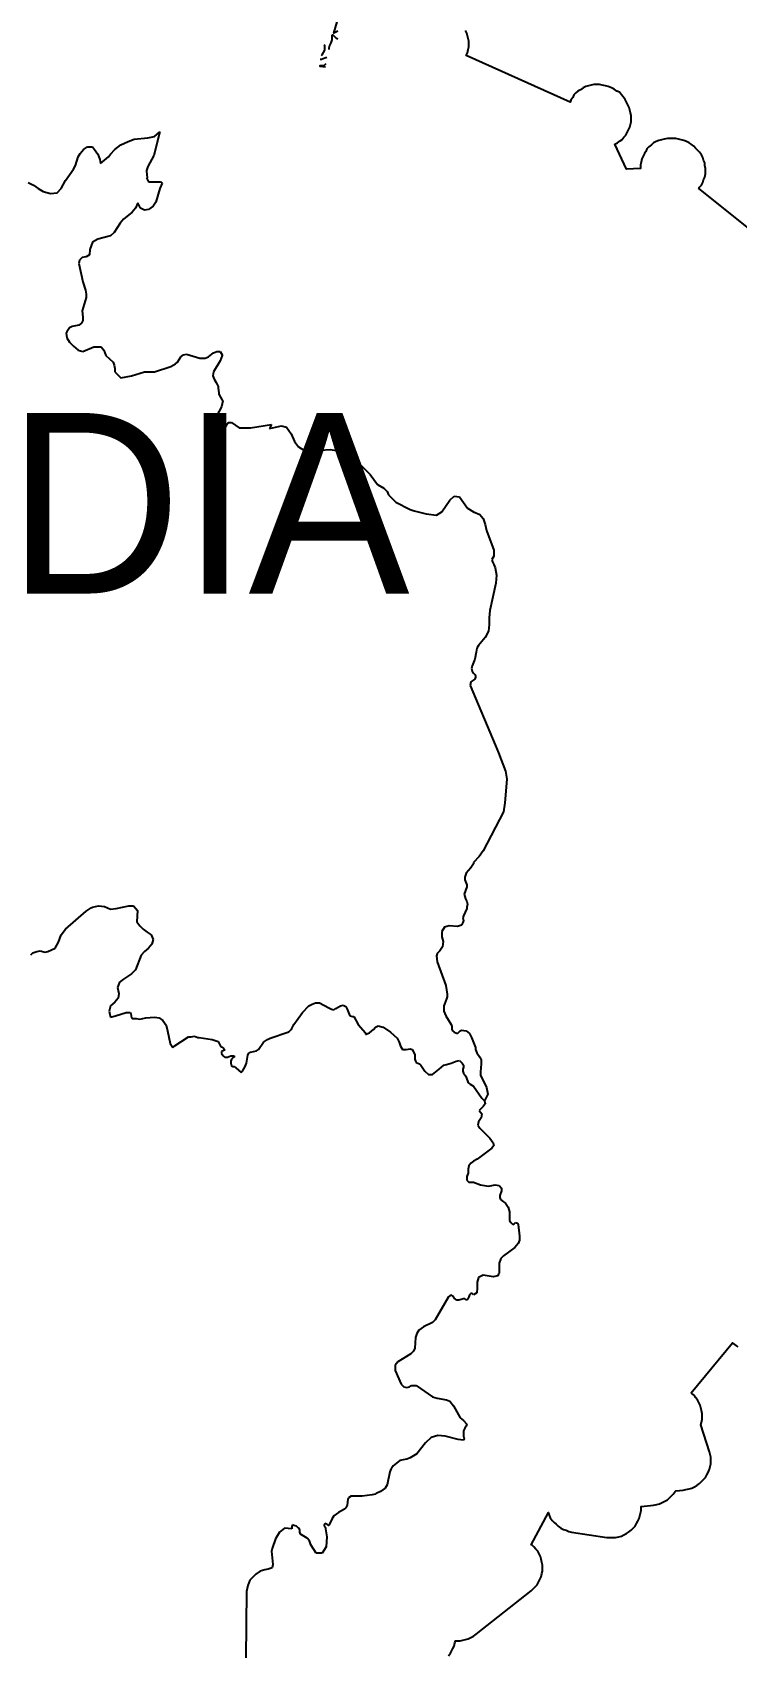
# Model space of a CAD drawing. Header units: metres. Extents: x 0 to 1325, y -1 to 773.
# Drawn here: x 1051.36 to 1062.06, y 323.47 to 348.15 of the extents above; entities that cross this region are included whole.
import ezdxf
from ezdxf.enums import TextEntityAlignment as Align

# ---------------------------------------------------------------- set-up
doc = ezdxf.new("R2010")
doc.units = ezdxf.units.M

msp = doc.modelspace()

# ---------------------------------------------------------------- linework, layer by layer
at = {"layer": 'CUT'}
for points in [[(1056, 348.168), (1055.96, 348.148), (1055.94, 348.138), (1055.99, 348.308)], [(1062.8, 344.728), (1061.49, 345.778), (1061.5, 345.798), (1061.53, 345.828), (1061.55, 345.868), (1061.56, 345.908), (1061.58, 345.948), (1061.59, 345.998), (1061.59, 346.038), (1061.59, 346.078), (1061.58, 346.128), (1061.58, 346.168), (1061.56, 346.208), (1061.55, 346.248), (1061.53, 346.288), (1061.5, 346.328), (1061.47, 346.358), (1061.44, 346.388), (1061.41, 346.418), (1061.37, 346.448), (1061.34, 346.468), (1061.3, 346.488), (1061.26, 346.508), (1061.22, 346.518), (1061.18, 346.528), (1061.14, 346.538), (1061.1, 346.538), (1061.05, 346.538), (1061.01, 346.538), (1060.96, 346.528), (1060.92, 346.518), (1060.88, 346.508), (1060.84, 346.488), (1060.8, 346.468), (1060.77, 346.438), (1060.73, 346.408), (1060.7, 346.378), (1060.68, 346.338), (1060.66, 346.308), (1060.64, 346.268), (1060.62, 346.228), (1060.61, 346.178), (1060.6, 346.138), (1060.6, 346.098), (1060.6, 346.078), (1060.39, 346.068), (1060.21, 346.448), (1060.25, 346.468), (1060.29, 346.498), (1060.32, 346.518), (1060.35, 346.558), (1060.38, 346.588), (1060.4, 346.628), (1060.42, 346.668), (1060.44, 346.708), (1060.45, 346.748), (1060.46, 346.788), (1060.46, 346.838), (1060.46, 346.878), (1060.45, 346.928), (1060.44, 346.968), (1060.43, 347.008), (1060.41, 347.048), (1060.39, 347.088), (1060.37, 347.128), (1060.34, 347.168), (1060.31, 347.198), (1060.28, 347.238), (1060.24, 347.258), (1060.2, 347.288), (1060.16, 347.308), (1060.11, 347.328), (1060.07, 347.338), (1060.02, 347.348), (1059.98, 347.358), (1059.94, 347.358), (1059.89, 347.358), (1059.85, 347.348), (1059.81, 347.338), (1059.77, 347.328), (1059.73, 347.308), (1059.69, 347.278), (1059.65, 347.258), (1059.62, 347.228), (1059.59, 347.198), (1059.57, 347.158), (1059.54, 347.118), (1059.53, 347.088), (1057.95, 347.798), (1057.97, 347.838), (1057.98, 347.888), (1057.99, 347.928), (1057.99, 347.968), (1057.99, 348.018), (1057.98, 348.058), (1057.97, 348.098), (1057.96, 348.138), (1057.94, 348.178)], [(1057.68, 323.468), (1057.71, 323.508), (1057.73, 323.548), (1057.75, 323.578), (1057.77, 323.618), (1057.78, 323.668), (1057.79, 323.698), (1057.81, 323.698), (1057.86, 323.698), (1057.9, 323.708), (1057.94, 323.718), (1057.98, 323.728), (1058.02, 323.748), (1058.06, 323.768), (1058.1, 323.798), (1058.94, 324.458), (1058.97, 324.488), (1059, 324.518), (1059.03, 324.548), (1059.05, 324.588), (1059.07, 324.628), (1059.09, 324.668), (1059.1, 324.718), (1059.11, 324.758), (1059.11, 324.798), (1059.11, 324.848), (1059.1, 324.888), (1059.09, 324.938), (1059.08, 324.978), (1059.06, 325.018), (1059.04, 325.058), (1059.01, 325.088), (1058.98, 325.128), (1058.95, 325.158), (1058.94, 325.158), (1059.2, 325.648), (1059.21, 325.608), (1059.23, 325.568), (1059.26, 325.528), (1059.29, 325.498), (1059.32, 325.468), (1059.35, 325.438), (1059.39, 325.408), (1059.43, 325.388), (1059.47, 325.378), (1059.51, 325.358), (1059.55, 325.348), (1060.09, 325.268), (1060.14, 325.268), (1060.18, 325.268), (1060.22, 325.268), (1060.27, 325.278), (1060.31, 325.288), (1060.35, 325.308), (1060.39, 325.328), (1060.42, 325.348), (1060.46, 325.378), (1060.49, 325.408), (1060.52, 325.438), (1060.54, 325.478), (1060.56, 325.518), (1060.58, 325.558), (1060.59, 325.598), (1060.6, 325.638), (1060.61, 325.678), (1060.61, 325.738), (1060.8, 325.758), (1060.85, 325.768), (1060.89, 325.778), (1060.93, 325.798), (1060.97, 325.818), (1061.01, 325.838), (1061.04, 325.868), (1061.07, 325.898), (1061.1, 325.928), (1061.13, 325.968), (1061.14, 325.978), (1061.25, 325.988), (1061.29, 325.998), (1061.34, 326.008), (1061.38, 326.018), (1061.42, 326.038), (1061.46, 326.058), (1061.5, 326.088), (1061.53, 326.118), (1061.56, 326.148), (1061.59, 326.178), (1061.61, 326.218), (1061.63, 326.258), (1061.65, 326.308), (1061.66, 326.348), (1061.67, 326.388), (1061.67, 326.438), (1061.67, 326.488), (1061.66, 326.528), (1061.65, 326.568), (1061.52, 326.978), (1061.53, 327.018), (1061.54, 327.068), (1061.54, 327.108), (1061.54, 327.148), (1061.53, 327.198), (1061.52, 327.238), (1061.51, 327.278), (1061.49, 327.318), (1061.47, 327.358), (1061.44, 327.398), (1061.42, 327.428), (1061.38, 327.458), (1061.37, 327.468), (1062, 328.228), (1062.01, 328.218), (1062.05, 328.188), (1062.08, 328.168)]]:
    msp.add_lwpolyline(points, dxfattribs=at)
at = {"layer": 'SCORE'}
for points in [[(1055.75, 347.798), (1055.76, 347.808), (1055.8, 347.878), (1055.8, 347.948), (1055.79, 347.958)], [(1055.91, 348.108), (1055.91, 348.038), (1055.89, 347.988), (1055.87, 347.948), (1055.86, 347.908), (1055.86, 347.888)], [(1056, 348.048), (1055.98, 348.058), (1055.93, 348.108), (1055.91, 348.108)], [(1055.83, 347.768), (1055.8, 347.758), (1055.75, 347.738), (1055.73, 347.738)], [(1055.81, 347.618), (1055.73, 347.628), (1055.73, 347.648), (1055.79, 347.648), (1055.82, 347.678)], [(1052.61, 346.368), (1052.7, 346.438)], [(1052.7, 346.438), (1052.81, 346.488)], [(1052.81, 346.488), (1052.9, 346.528)], [(1052.9, 346.528), (1053.11, 346.548)], [(1053.11, 346.548), (1053.21, 346.568)], [(1053.29, 346.638), (1053.2, 346.278)], [(1053.21, 346.568), (1053.29, 346.638)], [(1052.01, 346.128), (1052.05, 346.258)], [(1052.05, 346.258), (1052.08, 346.308)], [(1052.08, 346.308), (1052.13, 346.368)], [(1052.13, 346.368), (1052.19, 346.408)], [(1052.19, 346.408), (1052.27, 346.408)], [(1052.27, 346.408), (1052.3, 346.368)], [(1052.3, 346.368), (1052.35, 346.298)], [(1052.35, 346.298), (1052.38, 346.218)], [(1052.38, 346.218), (1052.39, 346.158)], [(1052.39, 346.158), (1052.51, 346.258)], [(1052.51, 346.258), (1052.54, 346.298)], [(1052.54, 346.298), (1052.61, 346.368)], [(1053.2, 346.278), (1053.11, 346.108)], [(1051.86, 345.898), (1051.98, 346.068)], [(1051.98, 346.068), (1052.01, 346.128)], [(1053.11, 346.108), (1053.09, 346.048)], [(1053.09, 346.048), (1053.09, 346.038)], [(1053.09, 346.038), (1053.1, 345.938)], [(1051.29, 345.868), (1051.37, 345.828)], [(1051.37, 345.828), (1051.44, 345.778)], [(1051.44, 345.778), (1051.52, 345.728)], [(1051.52, 345.728), (1051.63, 345.698)], [(1051.63, 345.698), (1051.73, 345.708)], [(1051.73, 345.708), (1051.79, 345.778)], [(1051.79, 345.778), (1051.86, 345.898)], [(1053.1, 345.938), (1053.09, 345.938)], [(1053.09, 345.938), (1053.11, 345.898)], [(1053.11, 345.898), (1053.12, 345.878)], [(1053.12, 345.878), (1053.19, 345.878)], [(1053.19, 345.878), (1053.27, 345.878)], [(1053.29, 345.778), (1053.23, 345.568)], [(1053.27, 345.878), (1053.3, 345.878)], [(1053.33, 345.858), (1053.29, 345.778)], [(1053.3, 345.878), (1053.33, 345.858)], [(1052.92, 345.478), (1052.87, 345.418)], [(1052.96, 345.558), (1052.92, 345.478)], [(1053, 345.478), (1052.96, 345.558)], [(1053.06, 345.448), (1053, 345.478)], [(1053.12, 345.458), (1053.06, 345.448)], [(1053.19, 345.508), (1053.12, 345.458)], [(1053.23, 345.568), (1053.19, 345.508)], [(1052.69, 345.248), (1052.6, 345.108)], [(1052.74, 345.308), (1052.69, 345.248)], [(1052.87, 345.418), (1052.74, 345.308)], [(1052.27, 344.958), (1052.23, 344.848)], [(1052.35, 345.008), (1052.27, 344.958)], [(1052.54, 345.058), (1052.35, 345.008)], [(1052.6, 345.108), (1052.54, 345.058)], [(1052.11, 344.728), (1052.07, 344.688)], [(1052.17, 344.738), (1052.11, 344.728)], [(1052.22, 344.768), (1052.17, 344.738)], [(1052.23, 344.848), (1052.22, 344.768)], [(1052.07, 344.688), (1052.06, 344.638)], [(1052.06, 344.638), (1052.12, 344.358)], [(1052.12, 344.358), (1052.16, 344.228)], [(1052.16, 344.228), (1052.17, 344.168)], [(1052.17, 344.118), (1052.11, 343.918)], [(1052.17, 344.168), (1052.17, 344.118)], [(1052.1, 343.728), (1052.06, 343.698)], [(1052.12, 343.768), (1052.1, 343.728)], [(1052.11, 343.918), (1052.12, 343.818)], [(1052.12, 343.818), (1052.12, 343.768)], [(1051.88, 343.598), (1051.87, 343.578)], [(1051.87, 343.578), (1051.88, 343.508)], [(1051.92, 343.658), (1051.88, 343.598)], [(1051.88, 343.508), (1051.92, 343.438)], [(1051.96, 343.678), (1051.92, 343.658)], [(1052.06, 343.698), (1051.96, 343.678)], [(1051.92, 343.438), (1051.97, 343.388)], [(1051.97, 343.388), (1051.98, 343.378)], [(1051.98, 343.378), (1052.05, 343.318)], [(1052.05, 343.318), (1052.12, 343.298)], [(1052.12, 343.298), (1052.29, 343.368)], [(1052.29, 343.368), (1052.4, 343.368)], [(1052.4, 343.368), (1052.44, 343.318)], [(1052.44, 343.318), (1052.47, 343.238)], [(1052.47, 343.238), (1052.58, 343.138)], [(1053.61, 343.218), (1053.65, 343.248)], [(1053.65, 343.248), (1053.7, 343.258)], [(1053.7, 343.258), (1053.9, 343.198)], [(1054.03, 343.218), (1054.11, 343.278)], [(1054.11, 343.278), (1054.16, 343.298)], [(1054.16, 343.298), (1054.21, 343.298)], [(1054.21, 343.298), (1054.24, 343.248)], [(1054.24, 343.238), (1054.21, 343.158)], [(1054.24, 343.248), (1054.24, 343.238)], [(1052.58, 343.138), (1052.6, 343.088)], [(1052.6, 343.088), (1052.61, 343.038)], [(1052.61, 343.038), (1052.61, 342.988)], [(1052.61, 342.988), (1052.7, 342.898)], [(1052.86, 342.928), (1053.06, 342.988)], [(1053.06, 342.988), (1053.21, 342.988)], [(1053.21, 342.988), (1053.46, 343.068)], [(1053.46, 343.068), (1053.53, 343.108)], [(1053.53, 343.108), (1053.56, 343.138)], [(1053.56, 343.138), (1053.61, 343.218)], [(1053.9, 343.198), (1053.94, 343.198)], [(1053.94, 343.198), (1053.98, 343.198)], [(1053.98, 343.198), (1054.03, 343.218)], [(1054.11, 342.988), (1054.1, 342.928)], [(1054.21, 343.158), (1054.11, 342.988)], [(1052.7, 342.898), (1052.86, 342.928)], [(1054.1, 342.928), (1054.12, 342.878)], [(1054.12, 342.878), (1054.15, 342.828)], [(1054.15, 342.828), (1054.18, 342.768)], [(1054.18, 342.768), (1054.18, 342.738)], [(1054.18, 342.738), (1054.19, 342.668)], [(1054.19, 342.668), (1054.19, 342.648)], [(1054.19, 342.648), (1054.24, 342.558)], [(1054.25, 342.548), (1054.23, 342.458)], [(1054.24, 342.558), (1054.25, 342.548)], [(1054.12, 342.248), (1054.09, 342.168)], [(1054.23, 342.458), (1054.12, 342.248)], [(1054.09, 342.168), (1054.09, 342.148)], [(1054.09, 342.148), (1054.18, 342.128)], [(1054.18, 342.128), (1054.22, 342.128)], [(1054.22, 342.128), (1054.27, 342.138)], [(1054.27, 342.138), (1054.3, 342.158)], [(1054.3, 342.158), (1054.31, 342.188)], [(1054.31, 342.188), (1054.33, 342.218)], [(1054.33, 342.218), (1054.38, 342.218)], [(1054.38, 342.218), (1054.5, 342.138)], [(1054.5, 342.138), (1054.67, 342.138)], [(1054.67, 342.138), (1054.99, 342.188)], [(1054.99, 342.188), (1054.96, 342.128)], [(1054.96, 342.128), (1055.14, 342.168)], [(1055.14, 342.168), (1055.22, 342.148)], [(1055.22, 342.148), (1055.29, 342.048)], [(1055.29, 342.048), (1055.34, 341.928)], [(1055.34, 341.928), (1055.4, 341.848)], [(1055.4, 341.848), (1055.48, 341.798)], [(1055.48, 341.798), (1055.55, 341.788)], [(1055.55, 341.788), (1055.59, 341.788)], [(1055.59, 341.788), (1055.88, 341.808)], [(1055.88, 341.808), (1056.01, 341.788)], [(1056.01, 341.788), (1056.15, 341.738)], [(1056.15, 341.738), (1056.24, 341.678)], [(1056.24, 341.678), (1056.49, 341.428)], [(1056.49, 341.428), (1056.6, 341.278)], [(1056.6, 341.278), (1056.7, 341.218)], [(1056.7, 341.218), (1056.75, 341.168)], [(1056.75, 341.168), (1056.77, 341.118)], [(1056.77, 341.118), (1056.88, 341.008)], [(1057.58, 340.858), (1057.7, 341.038)], [(1057.7, 341.038), (1057.77, 341.098)], [(1057.77, 341.098), (1057.85, 341.088)], [(1057.85, 341.088), (1057.97, 340.918)], [(1056.88, 341.008), (1057.1, 340.898)], [(1057.1, 340.898), (1057.16, 340.878)], [(1057.16, 340.878), (1057.34, 340.828)], [(1057.34, 340.828), (1057.5, 340.808)], [(1057.5, 340.808), (1057.58, 340.858)], [(1057.97, 340.918), (1058.06, 340.858)], [(1058.06, 340.858), (1058.16, 340.818)], [(1058.16, 340.818), (1058.21, 340.758)], [(1058.21, 340.758), (1058.24, 340.668)], [(1058.24, 340.668), (1058.26, 340.578)], [(1058.26, 340.578), (1058.37, 340.278)], [(1058.37, 340.278), (1058.37, 340.188)], [(1058.37, 340.188), (1058.34, 340.138)], [(1058.34, 340.138), (1058.35, 340.098)], [(1058.35, 340.098), (1058.37, 340.058)], [(1058.37, 340.058), (1058.39, 340.008)], [(1058.4, 339.778), (1058.31, 339.358)], [(1058.39, 340.008), (1058.41, 339.898)], [(1058.41, 339.898), (1058.4, 339.778)], [(1058.31, 339.358), (1058.3, 339.248)], [(1058.29, 339.048), (1058.24, 338.948)], [(1058.3, 339.148), (1058.29, 339.048)], [(1058.3, 339.248), (1058.3, 339.148)], [(1058.11, 338.788), (1058.1, 338.728)], [(1058.14, 338.828), (1058.11, 338.788)], [(1058.24, 338.948), (1058.14, 338.828)], [(1058.08, 338.618), (1058.04, 338.518)], [(1058.1, 338.728), (1058.08, 338.618)], [(1058.08, 338.318), (1058.02, 338.278)], [(1058.04, 338.518), (1058.03, 338.478)], [(1058.03, 338.478), (1058.04, 338.438)], [(1058.04, 338.438), (1058.06, 338.408)], [(1058.06, 338.408), (1058.08, 338.388)], [(1058.08, 338.388), (1058.09, 338.368)], [(1058.09, 338.348), (1058.08, 338.318)], [(1058.09, 338.368), (1058.09, 338.348)], [(1058.02, 338.278), (1058.01, 338.218)], [(1058.01, 338.218), (1058.39, 337.318)], [(1058.39, 337.318), (1058.44, 337.198)], [(1058.44, 337.198), (1058.55, 336.918)], [(1058.55, 336.918), (1058.57, 336.798)], [(1058.57, 336.798), (1058.54, 336.438)], [(1058.54, 336.438), (1058.52, 336.298)], [(1058.52, 336.298), (1058.21, 335.708)], [(1058.15, 335.618), (1058.06, 335.528)], [(1058.21, 335.708), (1058.15, 335.618)], [(1057.95, 335.368), (1057.93, 335.308)], [(1058.02, 335.448), (1057.95, 335.368)], [(1058.06, 335.508), (1058.02, 335.448)], [(1058.06, 335.528), (1058.06, 335.508)], [(1057.96, 335.158), (1057.92, 335.048)], [(1057.93, 335.308), (1057.93, 335.268)], [(1057.93, 335.268), (1057.96, 335.188)], [(1057.96, 335.188), (1057.96, 335.158)], [(1052.25, 334.838), (1052.27, 334.848)], [(1052.27, 334.848), (1052.36, 334.868)], [(1052.36, 334.868), (1052.45, 334.858)], [(1052.45, 334.858), (1052.54, 334.818)], [(1052.63, 334.828), (1052.82, 334.868)], [(1052.82, 334.868), (1052.89, 334.868)], [(1052.89, 334.868), (1052.95, 334.798)], [(1057.92, 335.048), (1057.94, 334.978)], [(1057.94, 334.978), (1057.96, 334.938)], [(1057.96, 334.938), (1057.97, 334.898)], [(1057.97, 334.898), (1057.96, 334.848)], [(1057.96, 334.848), (1057.96, 334.828)], [(1051.86, 334.518), (1052.17, 334.788)], [(1052.17, 334.788), (1052.25, 334.838)], [(1052.54, 334.818), (1052.63, 334.828)], [(1052.95, 334.798), (1052.94, 334.628)], [(1052.94, 334.628), (1052.99, 334.568)], [(1057.9, 334.618), (1057.88, 334.578)], [(1057.91, 334.718), (1057.9, 334.688)], [(1057.9, 334.688), (1057.91, 334.648)], [(1057.91, 334.648), (1057.9, 334.618)], [(1057.96, 334.828), (1057.91, 334.718)], [(1051.75, 334.318), (1051.79, 334.428)], [(1051.79, 334.428), (1051.86, 334.518)], [(1052.99, 334.568), (1053.04, 334.518)], [(1053.04, 334.518), (1053.1, 334.468)], [(1053.1, 334.468), (1053.16, 334.428)], [(1053.16, 334.428), (1053.19, 334.358)], [(1053.19, 334.358), (1053.17, 334.288)], [(1057.62, 334.548), (1057.58, 334.478)], [(1057.58, 334.478), (1057.58, 334.398)], [(1057.58, 334.398), (1057.6, 334.328)], [(1057.69, 334.568), (1057.62, 334.548)], [(1057.82, 334.558), (1057.69, 334.568)], [(1057.88, 334.578), (1057.82, 334.558)], [(1051.33, 334.128), (1051.36, 334.158)], [(1051.36, 334.158), (1051.42, 334.178)], [(1051.42, 334.178), (1051.47, 334.188)], [(1051.47, 334.188), (1051.55, 334.168)], [(1051.55, 334.168), (1051.59, 334.178)], [(1051.59, 334.178), (1051.7, 334.228)], [(1051.7, 334.228), (1051.75, 334.318)], [(1053.01, 334.118), (1052.92, 333.898)], [(1053.06, 334.178), (1053.01, 334.118)], [(1053.12, 334.228), (1053.06, 334.178)], [(1053.17, 334.288), (1053.12, 334.228)], [(1057.51, 334.148), (1057.5, 334.108)], [(1057.5, 334.108), (1057.51, 334.018)], [(1057.55, 334.188), (1057.51, 334.148)], [(1057.59, 334.248), (1057.55, 334.188)], [(1057.6, 334.328), (1057.59, 334.248)], [(1052.92, 333.898), (1052.86, 333.838)], [(1057.51, 334.018), (1057.64, 333.658)], [(1052.68, 333.708), (1052.65, 333.628)], [(1052.65, 333.628), (1052.67, 333.538)], [(1052.74, 333.758), (1052.68, 333.708)], [(1052.86, 333.838), (1052.74, 333.758)], [(1057.64, 333.658), (1057.66, 333.528)], [(1052.61, 333.408), (1052.54, 333.348)], [(1052.66, 333.468), (1052.61, 333.408)], [(1052.67, 333.538), (1052.66, 333.468)], [(1055.56, 333.348), (1055.61, 333.378)], [(1055.61, 333.378), (1055.66, 333.398)], [(1055.66, 333.398), (1055.72, 333.398)], [(1055.72, 333.398), (1055.86, 333.318)], [(1057.62, 333.378), (1057.61, 333.348)], [(1057.65, 333.458), (1057.62, 333.378)], [(1057.66, 333.488), (1057.65, 333.458)], [(1057.66, 333.528), (1057.66, 333.488)], [(1052.53, 333.308), (1052.52, 333.268)], [(1052.52, 333.268), (1052.53, 333.218)], [(1052.54, 333.348), (1052.53, 333.308)], [(1052.53, 333.218), (1052.54, 333.178)], [(1052.54, 333.178), (1052.62, 333.198)], [(1052.62, 333.198), (1052.78, 333.248)], [(1052.78, 333.248), (1052.84, 333.248)], [(1052.84, 333.248), (1052.85, 333.228)], [(1052.85, 333.228), (1052.86, 333.168)], [(1052.86, 333.168), (1052.87, 333.158)], [(1052.87, 333.158), (1052.89, 333.158)], [(1052.89, 333.158), (1052.93, 333.158)], [(1052.93, 333.158), (1052.99, 333.148)], [(1052.99, 333.148), (1053.08, 333.168)], [(1053.08, 333.168), (1053.21, 333.178)], [(1053.21, 333.178), (1053.28, 333.168)], [(1053.28, 333.168), (1053.34, 333.128)], [(1053.34, 333.128), (1053.39, 333.058)], [(1055.33, 333.068), (1055.46, 333.248)], [(1055.46, 333.248), (1055.56, 333.348)], [(1055.86, 333.318), (1055.88, 333.308)], [(1055.88, 333.308), (1055.9, 333.298)], [(1055.9, 333.298), (1055.94, 333.288)], [(1055.94, 333.288), (1055.97, 333.308)], [(1055.97, 333.308), (1056.04, 333.348)], [(1056.04, 333.348), (1056.08, 333.358)], [(1056.08, 333.358), (1056.12, 333.338)], [(1056.12, 333.338), (1056.13, 333.318)], [(1056.13, 333.318), (1056.14, 333.298)], [(1056.14, 333.298), (1056.18, 333.198)], [(1056.18, 333.198), (1056.22, 333.188)], [(1056.22, 333.188), (1056.24, 333.188)], [(1056.24, 333.188), (1056.31, 333.068)], [(1057.61, 333.348), (1057.61, 333.268)], [(1057.61, 333.268), (1057.64, 333.198)], [(1057.64, 333.198), (1057.72, 333.068)], [(1053.39, 333.058), (1053.41, 332.968)], [(1053.41, 332.968), (1053.45, 332.778)], [(1053.51, 332.738), (1053.73, 332.878)], [(1053.73, 332.878), (1053.77, 332.878)], [(1053.77, 332.878), (1053.82, 332.888)], [(1053.82, 332.888), (1053.87, 332.868)], [(1053.87, 332.868), (1053.89, 332.868)], [(1053.89, 332.868), (1054.09, 332.838)], [(1054.97, 332.858), (1055.24, 332.948)], [(1055.24, 332.948), (1055.26, 332.958)], [(1055.26, 332.958), (1055.29, 332.988)], [(1055.29, 332.988), (1055.3, 333.008)], [(1055.3, 333.008), (1055.33, 333.068)], [(1056.31, 333.068), (1056.42, 332.938)], [(1056.42, 332.938), (1056.42, 332.918)], [(1056.42, 332.918), (1056.43, 332.918)], [(1056.43, 332.918), (1056.48, 332.938)], [(1056.48, 332.938), (1056.54, 332.988)], [(1056.54, 332.988), (1056.57, 333.028)], [(1056.57, 333.028), (1056.61, 333.048)], [(1056.61, 333.048), (1056.69, 333.028)], [(1056.69, 333.028), (1056.8, 332.948)], [(1056.8, 332.948), (1056.9, 332.858)], [(1057.72, 333.068), (1057.73, 333.038)], [(1057.73, 333.038), (1057.73, 332.998)], [(1057.73, 332.998), (1057.74, 332.968)], [(1057.74, 332.968), (1057.77, 332.948)], [(1057.77, 332.948), (1057.82, 332.928)], [(1057.82, 332.928), (1057.84, 332.948)], [(1057.84, 332.948), (1057.86, 332.968)], [(1057.86, 332.968), (1057.88, 332.978)], [(1057.88, 332.978), (1057.95, 332.968)], [(1057.95, 332.968), (1058, 332.928)], [(1058, 332.928), (1058.03, 332.868)], [(1058.03, 332.868), (1058.07, 332.768)], [(1053.45, 332.778), (1053.49, 332.718)], [(1053.49, 332.718), (1053.51, 332.738)], [(1054.09, 332.838), (1054.18, 332.808)], [(1054.18, 332.808), (1054.22, 332.728)], [(1054.22, 332.728), (1054.23, 332.728)], [(1054.23, 332.728), (1054.26, 332.708)], [(1054.28, 332.678), (1054.23, 332.658)], [(1054.23, 332.658), (1054.23, 332.628)], [(1054.23, 332.628), (1054.24, 332.608)], [(1054.26, 332.708), (1054.28, 332.678)], [(1054.63, 332.598), (1054.64, 332.628)], [(1054.64, 332.628), (1054.67, 332.648)], [(1054.67, 332.648), (1054.76, 332.668)], [(1054.76, 332.668), (1054.79, 332.688)], [(1054.79, 332.688), (1054.87, 332.798)], [(1054.87, 332.798), (1054.93, 332.838)], [(1054.93, 332.838), (1054.97, 332.858)], [(1056.9, 332.858), (1056.93, 332.798)], [(1056.93, 332.798), (1056.95, 332.738)], [(1056.95, 332.738), (1056.98, 332.688)], [(1056.98, 332.688), (1057.04, 332.688)], [(1057.04, 332.688), (1057.1, 332.698)], [(1057.1, 332.698), (1057.13, 332.688)], [(1057.13, 332.688), (1057.17, 332.608)], [(1058.07, 332.768), (1058.09, 332.718)], [(1058.09, 332.718), (1058.09, 332.688)], [(1058.09, 332.688), (1058.11, 332.638)], [(1058.11, 332.638), (1058.16, 332.568)], [(1054.24, 332.608), (1054.25, 332.588)], [(1054.25, 332.588), (1054.28, 332.568)], [(1054.28, 332.568), (1054.32, 332.568)], [(1054.32, 332.568), (1054.37, 332.588)], [(1054.37, 332.588), (1054.42, 332.588)], [(1054.38, 332.538), (1054.37, 332.508)], [(1054.37, 332.508), (1054.37, 332.478)], [(1054.37, 332.478), (1054.38, 332.438)], [(1054.4, 332.558), (1054.38, 332.538)], [(1054.38, 332.438), (1054.4, 332.428)], [(1054.42, 332.568), (1054.4, 332.558)], [(1054.4, 332.428), (1054.42, 332.428)], [(1054.42, 332.588), (1054.42, 332.568)], [(1054.42, 332.428), (1054.45, 332.408)], [(1054.45, 332.408), (1054.53, 332.338)], [(1054.55, 332.358), (1054.59, 332.428)], [(1054.59, 332.428), (1054.61, 332.478)], [(1054.61, 332.478), (1054.63, 332.598)], [(1057.17, 332.608), (1057.17, 332.538)], [(1057.17, 332.538), (1057.18, 332.508)], [(1057.18, 332.508), (1057.19, 332.488)], [(1057.19, 332.488), (1057.24, 332.468)], [(1057.24, 332.468), (1057.26, 332.448)], [(1057.26, 332.448), (1057.32, 332.358)], [(1057.44, 332.308), (1057.54, 332.388)], [(1057.54, 332.388), (1057.61, 332.448)], [(1057.61, 332.448), (1057.65, 332.458)], [(1057.65, 332.458), (1057.72, 332.478)], [(1057.72, 332.478), (1057.8, 332.508)], [(1057.8, 332.508), (1057.85, 332.518)], [(1057.85, 332.518), (1057.89, 332.478)], [(1057.89, 332.478), (1057.91, 332.448)], [(1057.91, 332.418), (1057.9, 332.388)], [(1057.9, 332.388), (1057.9, 332.358)], [(1057.91, 332.448), (1057.91, 332.418)], [(1058.16, 332.568), (1058.18, 332.528)], [(1058.18, 332.468), (1058.17, 332.348)], [(1058.18, 332.528), (1058.18, 332.468)], [(1054.53, 332.338), (1054.55, 332.358)], [(1057.32, 332.358), (1057.38, 332.308)], [(1057.38, 332.308), (1057.44, 332.308)], [(1057.9, 332.358), (1057.91, 332.328)], [(1057.91, 332.328), (1057.94, 332.288)], [(1057.94, 332.288), (1057.95, 332.268)], [(1057.95, 332.268), (1057.98, 332.178)], [(1057.98, 332.178), (1058.01, 332.158)], [(1058.01, 332.158), (1058.06, 332.128)], [(1058.06, 332.128), (1058.19, 331.948)], [(1058.17, 332.348), (1058.17, 332.298)], [(1058.17, 332.298), (1058.26, 332.108)], [(1058.19, 331.948), (1058.23, 331.908)], [(1058.28, 332.008), (1058.23, 331.908)], [(1058.23, 331.908), (1058.24, 331.858)], [(1058.26, 332.108), (1058.28, 332.008)], [(1058.18, 331.648), (1058.14, 331.588)], [(1058.18, 331.788), (1058.15, 331.758)], [(1058.15, 331.758), (1058.19, 331.708)], [(1058.21, 331.818), (1058.18, 331.788)], [(1058.19, 331.708), (1058.18, 331.648)], [(1058.24, 331.858), (1058.21, 331.818)], [(1058.14, 331.588), (1058.13, 331.538)], [(1058.13, 331.538), (1058.16, 331.488)], [(1058.16, 331.488), (1058.31, 331.338)], [(1058.34, 331.188), (1058.12, 331.018)], [(1058.31, 331.338), (1058.36, 331.268)], [(1058.37, 331.228), (1058.34, 331.188)], [(1058.36, 331.268), (1058.37, 331.228)], [(1057.99, 330.918), (1057.98, 330.868)], [(1058.02, 330.958), (1057.99, 330.918)], [(1058.06, 330.988), (1058.02, 330.958)], [(1058.12, 331.018), (1058.06, 330.988)], [(1057.98, 330.808), (1057.96, 330.758)], [(1057.96, 330.758), (1057.96, 330.698)], [(1057.96, 330.698), (1057.99, 330.668)], [(1057.98, 330.868), (1057.98, 330.808)], [(1057.99, 330.668), (1058.06, 330.668)], [(1058.06, 330.668), (1058.17, 330.628)], [(1058.17, 330.628), (1058.23, 330.618)], [(1058.23, 330.618), (1058.29, 330.608)], [(1058.29, 330.608), (1058.39, 330.628)], [(1058.39, 330.628), (1058.45, 330.618)], [(1058.45, 330.618), (1058.49, 330.578)], [(1058.49, 330.538), (1058.46, 330.468)], [(1058.46, 330.468), (1058.46, 330.438)], [(1058.46, 330.438), (1058.47, 330.408)], [(1058.47, 330.408), (1058.52, 330.368)], [(1058.49, 330.578), (1058.49, 330.538)], [(1058.52, 330.368), (1058.55, 330.348)], [(1058.55, 330.348), (1058.59, 330.288)], [(1058.59, 330.288), (1058.61, 330.218)], [(1058.61, 330.218), (1058.61, 330.088)], [(1058.61, 330.088), (1058.63, 330.058)], [(1058.63, 330.058), (1058.66, 330.028)], [(1058.66, 330.028), (1058.68, 330.038)], [(1058.68, 330.038), (1058.7, 330.058)], [(1058.7, 330.058), (1058.73, 330.048)], [(1058.73, 330.048), (1058.74, 330.028)], [(1058.74, 330.028), (1058.76, 329.848)], [(1058.69, 329.678), (1058.52, 329.548)], [(1058.74, 329.738), (1058.69, 329.678)], [(1058.76, 329.788), (1058.74, 329.738)], [(1058.76, 329.848), (1058.76, 329.788)], [(1058.48, 329.508), (1058.45, 329.438)], [(1058.45, 329.438), (1058.45, 329.288)], [(1058.52, 329.548), (1058.48, 329.508)], [(1058.14, 329.218), (1058.12, 329.148)], [(1058.21, 329.258), (1058.14, 329.218)], [(1058.36, 329.228), (1058.21, 329.258)], [(1058.43, 329.248), (1058.36, 329.228)], [(1058.44, 329.278), (1058.43, 329.248)], [(1058.45, 329.288), (1058.44, 329.278)], [(1057.68, 328.928), (1057.48, 328.578)], [(1057.72, 328.958), (1057.68, 328.928)], [(1057.75, 328.938), (1057.72, 328.958)], [(1057.77, 328.908), (1057.75, 328.938)], [(1057.99, 328.928), (1057.97, 328.888)], [(1058, 328.958), (1057.99, 328.928)], [(1058.02, 328.978), (1058, 328.958)], [(1058.04, 328.978), (1058.02, 328.978)], [(1058.06, 328.958), (1058.04, 328.978)], [(1058.11, 328.988), (1058.06, 328.958)], [(1058.12, 329.058), (1058.11, 328.988)], [(1058.12, 329.148), (1058.12, 329.058)], [(1057.81, 328.878), (1057.77, 328.908)], [(1057.84, 328.878), (1057.81, 328.878)], [(1057.91, 328.898), (1057.84, 328.878)], [(1057.93, 328.898), (1057.91, 328.898)], [(1057.95, 328.878), (1057.93, 328.898)], [(1057.97, 328.888), (1057.95, 328.878)], [(1057.3, 328.468), (1057.23, 328.418)], [(1057.44, 328.538), (1057.3, 328.468)], [(1057.48, 328.578), (1057.44, 328.538)], [(1057.18, 328.308), (1057.17, 328.148)], [(1057.2, 328.368), (1057.18, 328.308)], [(1057.23, 328.418), (1057.2, 328.368)], [(1056.91, 327.938), (1056.87, 327.888)], [(1057.11, 328.058), (1056.91, 327.938)], [(1057.15, 328.098), (1057.11, 328.058)], [(1057.17, 328.148), (1057.15, 328.098)], [(1056.87, 327.888), (1056.87, 327.808)], [(1056.87, 327.808), (1056.96, 327.598)], [(1056.96, 327.598), (1057, 327.558)], [(1057, 327.558), (1057.05, 327.548)], [(1057.05, 327.548), (1057.09, 327.558)], [(1057.09, 327.558), (1057.12, 327.578)], [(1057.12, 327.578), (1057.16, 327.578)], [(1057.16, 327.578), (1057.19, 327.578)], [(1057.19, 327.578), (1057.44, 327.408)], [(1057.44, 327.408), (1057.51, 327.388)], [(1057.51, 327.388), (1057.65, 327.358)], [(1057.65, 327.358), (1057.7, 327.338)], [(1057.7, 327.338), (1057.76, 327.268)], [(1057.76, 327.268), (1057.86, 327.088)], [(1057.86, 327.088), (1057.91, 327.048)], [(1057.91, 327.048), (1057.96, 326.988)], [(1057.95, 326.958), (1057.93, 326.928)], [(1057.96, 326.988), (1057.95, 326.958)], [(1057.33, 326.708), (1057.2, 326.538)], [(1057.42, 326.788), (1057.33, 326.708)], [(1057.52, 326.818), (1057.42, 326.788)], [(1057.63, 326.808), (1057.52, 326.818)], [(1057.83, 326.758), (1057.63, 326.808)], [(1057.91, 326.748), (1057.83, 326.758)], [(1057.93, 326.928), (1057.91, 326.888)], [(1057.91, 326.888), (1057.91, 326.818)], [(1057.91, 326.818), (1057.91, 326.808)], [(1057.91, 326.808), (1057.92, 326.768)], [(1057.92, 326.768), (1057.91, 326.748)], [(1057.05, 326.458), (1056.99, 326.448)], [(1057.1, 326.478), (1057.05, 326.458)], [(1057.2, 326.538), (1057.1, 326.478)], [(1056.79, 326.268), (1056.75, 326.068)], [(1056.81, 326.318), (1056.79, 326.268)], [(1056.82, 326.328), (1056.81, 326.318)], [(1056.84, 326.358), (1056.82, 326.328)], [(1056.89, 326.398), (1056.84, 326.358)], [(1056.94, 326.438), (1056.89, 326.398)], [(1056.99, 326.448), (1056.94, 326.438)], [(1056.65, 325.968), (1056.58, 325.938)], [(1056.72, 326.018), (1056.65, 325.968)], [(1056.75, 326.068), (1056.72, 326.018)], [(1056.12, 325.718), (1056.1, 325.698)], [(1056.14, 325.758), (1056.12, 325.718)], [(1056.15, 325.848), (1056.14, 325.758)], [(1056.16, 325.868), (1056.15, 325.848)], [(1056.2, 325.898), (1056.16, 325.868)], [(1056.25, 325.898), (1056.2, 325.898)], [(1056.37, 325.898), (1056.25, 325.898)], [(1056.52, 325.918), (1056.37, 325.898)], [(1056.57, 325.928), (1056.52, 325.918)], [(1056.58, 325.938), (1056.57, 325.928)], [(1055.8, 325.478), (1055.79, 325.458)], [(1055.83, 325.468), (1055.8, 325.478)], [(1055.85, 325.448), (1055.83, 325.468)], [(1055.91, 325.548), (1055.86, 325.448)], [(1055.94, 325.598), (1055.91, 325.548)], [(1056.01, 325.648), (1055.94, 325.598)], [(1056.1, 325.698), (1056.01, 325.648)], [(1055.05, 325.248), (1055, 325.098)], [(1055.11, 325.348), (1055.05, 325.248)], [(1055.19, 325.408), (1055.11, 325.348)], [(1055.3, 325.398), (1055.19, 325.408)], [(1055.31, 325.458), (1055.3, 325.438)], [(1055.3, 325.438), (1055.3, 325.398)], [(1055.33, 325.448), (1055.31, 325.458)], [(1055.37, 325.438), (1055.33, 325.448)], [(1055.4, 325.408), (1055.37, 325.438)], [(1055.41, 325.408), (1055.4, 325.408)], [(1055.42, 325.378), (1055.41, 325.408)], [(1055.42, 325.348), (1055.42, 325.378)], [(1055.43, 325.318), (1055.42, 325.348)], [(1055.53, 325.258), (1055.43, 325.318)], [(1055.57, 325.218), (1055.53, 325.258)], [(1055.59, 325.158), (1055.57, 325.218)], [(1055.79, 325.458), (1055.79, 325.438)], [(1055.79, 325.438), (1055.8, 325.428)], [(1055.8, 325.428), (1055.81, 325.408)], [(1055.81, 325.408), (1055.81, 325.398)], [(1055.81, 325.398), (1055.83, 325.278)], [(1055.83, 325.278), (1055.82, 325.128)], [(1055.86, 325.448), (1055.85, 325.448)], [(1055, 325.098), (1054.99, 325.058)], [(1054.99, 325.058), (1055.01, 324.858)], [(1055.67, 325.028), (1055.59, 325.158)], [(1055.76, 325.028), (1055.67, 325.028)], [(1055.82, 325.128), (1055.76, 325.028)], [(1054.82, 324.758), (1054.75, 324.708)], [(1054.89, 324.778), (1054.82, 324.758)], [(1054.94, 324.788), (1054.89, 324.778)], [(1055, 324.808), (1054.94, 324.788)], [(1055.01, 324.858), (1055, 324.808)], [(1054.63, 324.538), (1054.61, 324.448)], [(1054.66, 324.618), (1054.63, 324.538)], [(1054.75, 324.708), (1054.66, 324.618)], [(1054.61, 324.448), (1054.6, 323.438)]]:
    msp.add_lwpolyline(points, dxfattribs=at)

# ---------------------------------------------------------------- texts
at = {"layer": 'ENGRAVE'}
msp.add_text('CAMBODIA', height=2.746, dxfattribs=at).set_placement((1047.297, 339.618), align=Align.CENTER)

doc.saveas('drawing.dxf')
